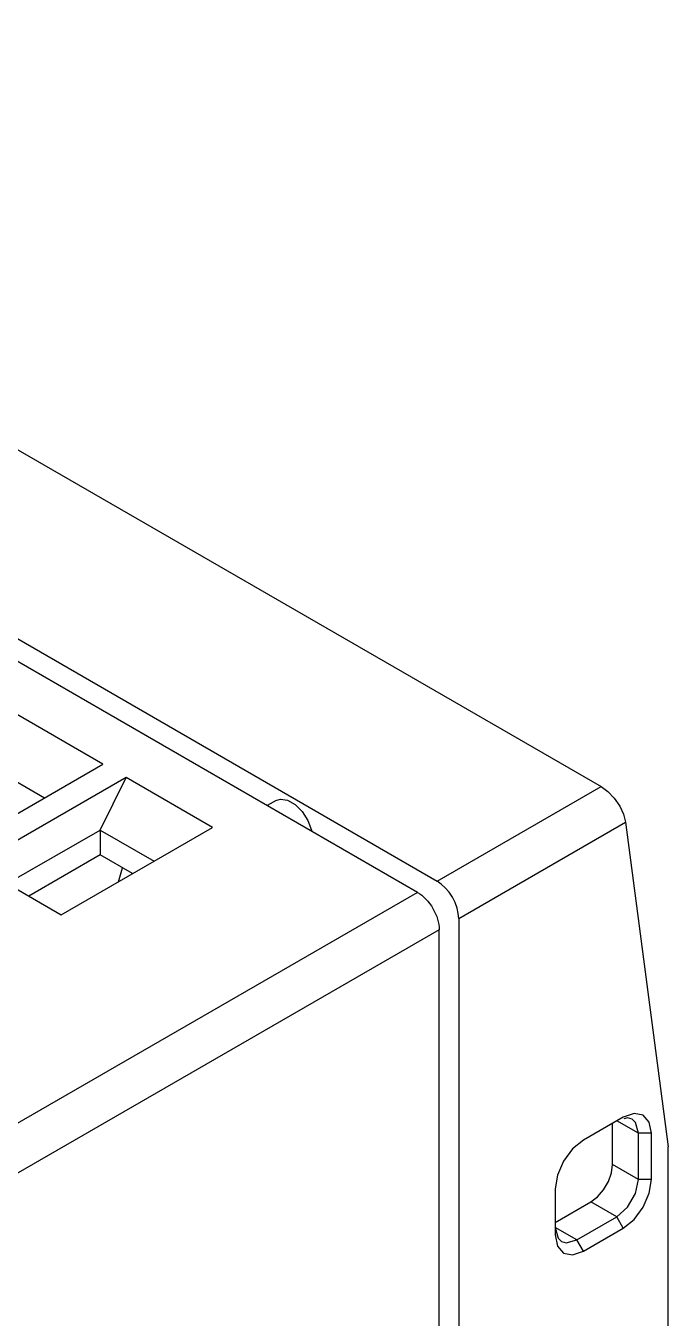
# Model space of a CAD drawing. Extents: x 0 to 420, y 0 to 297.
# Drawn here: x 234.26 to 255.29, y 179 to 221.32 of the extents above; entities that cross this region are included whole.
import ezdxf

# ---------------------------------------------------------------- set-up
doc = ezdxf.new("R2010")
doc.units = 0
doc.header["$LTSCALE"] = 23.1
doc.layers.add('40000_ISO', color=7, linetype='CONTINUOUS')

msp = doc.modelspace()

# ---------------------------------------------------------------- linework, layer by layer
at = {"layer": '40000_ISO', "color": 7, "linetype": 'CONTINUOUS'}
for p, q in [((247.091, 192.943), (197.947, 221.316)), ((233.792, 207.555), (253.096, 196.41)), ((228.423, 204.455), (247.728, 193.31)), ((236.781, 197.14), (233.953, 198.773)), ((231.832, 194.282), (236.781, 197.14)), ((233.105, 197.058), (234.872, 196.037)), ((237.545, 196.699), (232.595, 193.841)), ((236.697, 194.984), (237.545, 196.699)), ((240.374, 195.066), (237.545, 196.699)), ((247.728, 193.31), (253.096, 196.41)), ((253.096, 196.41), (253.318, 196.247)), ((242.455, 195.952), (242.167, 195.786)), ((242.454, 195.952), (242.601, 195.997)), ((242.601, 195.997), (242.832, 195.961)), ((242.832, 195.961), (243.077, 195.819)), ((253.318, 196.247), (253.529, 196.027)), ((253.529, 196.027), (253.707, 195.769)), ((243.077, 195.819), (243.308, 195.589)), ((243.308, 195.589), (243.496, 195.298)), ((253.707, 195.769), (253.836, 195.498)), ((253.836, 195.498), (253.902, 195.242)), ((243.496, 195.298), (243.619, 194.982)), ((248.435, 192.086), (253.902, 195.242)), ((253.902, 195.242), (255.294, 184.615)), ((233.656, 193.229), (236.697, 194.984)), ((235.424, 192.208), (240.374, 195.066)), ((236.697, 194.984), (236.697, 194.168)), ((236.697, 194.984), (238.464, 193.964)), ((243.619, 194.982), (243.624, 194.945)), ((232.595, 193.841), (235.424, 192.208)), ((236.697, 194.168), (234.363, 192.82)), ((237.757, 193.555), (236.697, 194.168)), ((237.301, 193.292), (237.428, 193.745)), ((247.865, 193.215), (247.728, 193.31)), ((247.998, 193.092), (247.865, 193.215)), ((248.12, 192.946), (247.998, 193.092)), ((247.091, 192.943), (232.949, 184.778)), ((247.091, 192.943), (247.16, 192.899)), ((247.16, 192.899), (247.229, 192.848)), ((247.229, 192.848), (247.297, 192.789)), ((247.297, 192.789), (247.362, 192.725)), ((247.362, 192.725), (247.424, 192.654)), ((247.424, 192.654), (247.484, 192.579)), ((247.484, 192.579), (247.54, 192.498)), ((248.228, 192.783), (248.12, 192.946)), ((248.315, 192.608), (248.228, 192.783)), ((248.381, 192.429), (248.315, 192.608)), ((247.54, 192.498), (247.591, 192.415)), ((247.591, 192.415), (247.638, 192.329)), ((247.638, 192.329), (247.679, 192.241)), ((247.679, 192.241), (247.715, 192.151)), ((247.715, 192.151), (247.744, 192.062)), ((248.421, 192.253), (248.381, 192.429)), ((248.435, 192.086), (248.421, 192.253)), ((247.798, 191.718), (233.656, 183.553)), ((247.744, 192.062), (247.768, 191.973)), ((247.768, 191.973), (247.785, 191.885)), ((247.785, 191.885), (247.795, 191.8)), ((247.795, 191.8), (247.798, 191.718)), ((247.798, 119.866), (247.798, 191.718)), ((248.435, 192.086), (248.435, 163.671)), ((253.826, 185.584), (252.518, 184.829)), ((253.473, 184.033), (253.473, 185.38)), ((254.321, 185.053), (253.614, 185.462)), ((254.178, 185.706), (253.826, 185.584)), ((253.968, 185.556), (253.843, 185.523)), ((254.114, 185.511), (253.968, 185.556)), ((254.227, 185.407), (254.114, 185.511)), ((254.476, 185.649), (254.178, 185.706)), ((254.321, 185.053), (254.227, 185.407)), ((254.676, 185.419), (254.476, 185.649)), ((254.746, 185.053), (254.676, 185.419)), ((254.321, 183.543), (254.321, 185.053)), ((254.746, 185.053), (254.321, 185.053)), ((254.746, 183.543), (254.746, 185.053)), ((252.166, 184.545), (251.868, 184.143)), ((252.518, 184.829), (252.166, 184.545)), ((255.294, 171.959), (255.294, 184.615)), ((251.868, 184.143), (251.669, 183.683)), ((251.669, 183.683), (251.599, 183.237)), ((253.338, 183.475), (253.438, 183.76)), ((253.438, 183.76), (253.473, 184.033)), ((254.321, 183.543), (253.473, 184.033)), ((251.599, 183.237), (251.599, 181.726)), ((253.181, 183.204), (253.338, 183.475)), ((254.227, 183.08), (254.321, 183.543)), ((254.746, 183.543), (254.321, 183.543)), ((254.676, 183.096), (254.746, 183.543)), ((251.599, 182.134), (252.766, 182.808)), ((252.766, 182.808), (252.984, 182.974)), ((253.614, 182.318), (252.766, 182.808)), ((252.984, 182.974), (253.181, 183.204)), ((253.968, 182.632), (254.227, 183.08)), ((254.476, 182.637), (254.676, 183.096)), ((253.614, 182.318), (253.968, 182.632)), ((254.178, 182.235), (254.476, 182.637)), ((252.306, 181.563), (251.599, 181.971)), ((251.599, 181.971), (251.694, 181.618)), ((252.306, 181.563), (253.614, 182.318)), ((253.826, 181.951), (253.614, 182.318)), ((253.826, 181.951), (254.178, 182.235)), ((251.599, 181.726), (251.669, 181.36)), ((251.694, 181.618), (251.806, 181.513)), ((251.952, 181.468), (252.306, 181.563)), ((252.518, 181.195), (252.306, 181.563)), ((252.518, 181.195), (253.826, 181.951)), ((251.669, 181.36), (251.868, 181.131)), ((251.806, 181.513), (251.952, 181.468)), ((251.868, 181.131), (252.166, 181.073)), ((252.166, 181.073), (252.518, 181.195))]:
    msp.add_line(p, q, dxfattribs=at)

doc.saveas('drawing.dxf')
